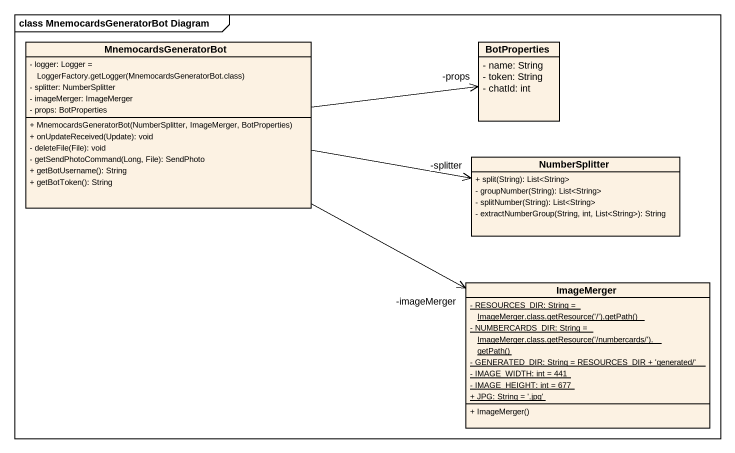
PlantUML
@startuml
mainframe class MnemocardsGeneratorBot Diagram
hide circle
hide empty members
skinparam classAttributeIconSize 0
class MnemocardsGeneratorBot {
  {field} - logger: Logger = LoggerFactory.getLogger(MnemocardsGeneratorBot.class)
  - splitter: NumberSplitter
  - imageMerger: ImageMerger
  - props: BotProperties
  + MnemocardsGeneratorBot(NumberSplitter, ImageMerger, BotProperties)
  + onUpdateReceived(Update): void
  - deleteFile(File): void
  - getSendPhotoCommand(Long, File): SendPhoto
  + getBotUsername(): String
  + getBotToken(): String
}
class BotProperties {
  - name: String
  - token: String
  - chatId: int
}
class NumberSplitter {
  + split(String): List<String>
  - groupNumber(String): List<String>
  - splitNumber(String): List<String>
  - extractNumberGroup(String, int, List<String>): String
}
class ImageMerger {
  {static} {field} - RESOURCES_DIR: String = ImageMerger.class.getResource('/').getPath()
  {static} {field} - NUMBERCARDS_DIR: String = ImageMerger.class.getResource('/numbercards/').getPath()
  {static} - GENERATED_DIR: String = RESOURCES_DIR + 'generated/'
  {static} - IMAGE_WIDTH: int = 441
  {static} - IMAGE_HEIGHT: int = 677
  {static} + JPG: String = '.jpg'
  + ImageMerger()
}
MnemocardsGeneratorBot -right-> "-props" BotProperties
MnemocardsGeneratorBot -right-> "-splitter" NumberSplitter
MnemocardsGeneratorBot -right-> "-imageMerger" ImageMerger
@enduml
